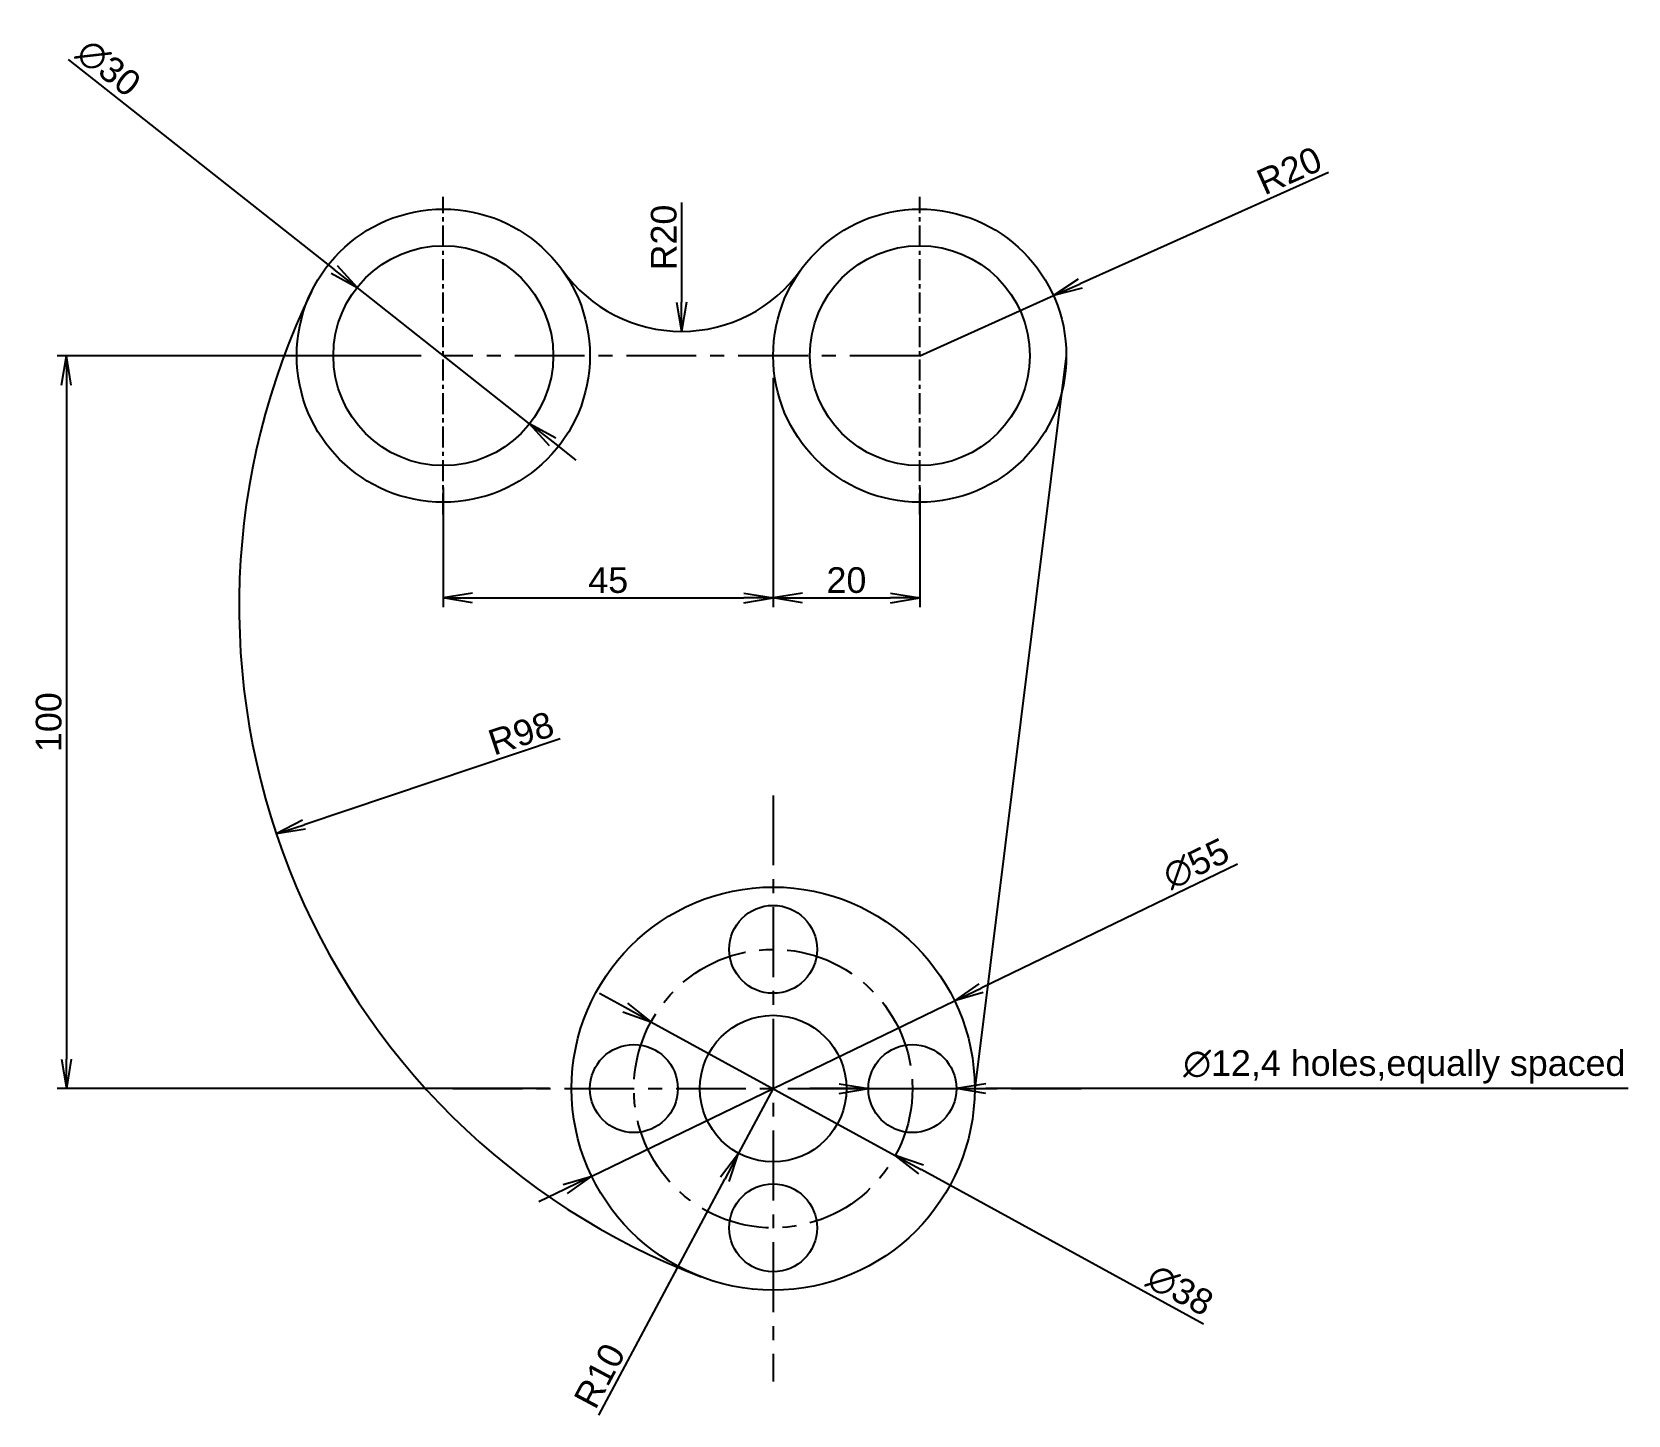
# Model space of a CAD drawing. Header units: millimetres. Extents: x 3382 to 3600, y 1600 to 1789.
import ezdxf

# ---------------------------------------------------------------- set-up
doc = ezdxf.new("R2010")
doc.units = ezdxf.units.MM
doc.header["$LTSCALE"] = 0.3
doc.linetypes.add('CENTER', pattern=[50.8, 31.75, -6.35, 6.35, -6.35])
doc.styles.get("Standard").update_dxf_attribs({"font": 'arial.ttf'})
doc.dimstyles.new('ISO-25', dxfattribs={"dimtxt": 3.5, "dimasz": 4, "dimexe": 1.25, "dimexo": 3, "dimtad": 1, "dimdec": 0, "dimtxsty": 'Standard', "dimblk": 'OPEN', "dimcen": 2.5, "dimadec": 0, "dimazin": 0, "dimtfac": 1, "dimtdec": 0, "dimtmove": 0, "dimatfit": 3, "dimfxl": 1, "dimarcsym": 0})

# ---------------------------------------------------------------- blocks, each defined once
blk = doc.blocks.new('*U1')
blk.add_circle((0, 0), 6)
blk = doc.blocks.new('*U2')
at = {"color": 0, "linetype": 'ByBlock', "lineweight": -2, "transparency": 16777216}
blk.add_blockref('*U1', (3483.09, 1663.72), dxfattribs=at)
for p, rotation in [((3464.09, 1644.72), 90), ((3502.09, 1644.72), 270), ((3483.09, 1625.72), 180)]:
    blk.add_blockref('*U1', p, dxfattribs=dict(at, rotation=rotation))
blk = doc.blocks.new('_Open')
at = {"color": 0, "linetype": 'ByBlock', "lineweight": -2}
for p, q in [((-1, 0.167), (0, 0)), ((-1, -0.167), (0, 0)), ((0, 0), (-1, 0))]:
    blk.add_line(p, q, dxfattribs=at)
blk = doc.blocks.new('*D3')
at = {"color": 0, "lineweight": -2, "ltscale": 0.3, "transparency": 16777216}
for p, q in [((3483.09, 1741.72), (3483.09, 1710.42)), ((3438.09, 1726.72), (3438.09, 1710.42)), ((3442.09, 1711.67), (3479.09, 1711.67))]:
    blk.add_line(p, q, dxfattribs=at)
at = {"layer": 'Defpoints', "color": 0, "ltscale": 0.3, "transparency": 16777216}
for p in [(3483.09, 1744.72), (3438.09, 1729.72), (3483.09, 1711.67)]:
    blk.add_point(p, dxfattribs=at)
at = {"color": 0, "lineweight": -2, "ltscale": 0.3, "transparency": 16777216, "xscale": 4, "yscale": 4, "zscale": 4, "rotation": 180}
blk.add_blockref('_Open', (3438.09, 1711.67), dxfattribs=at)
at = {"color": 0, "lineweight": -2, "ltscale": 0.3, "transparency": 16777216, "xscale": 4, "yscale": 4, "zscale": 4}
blk.add_blockref('_Open', (3483.09, 1711.67), dxfattribs=at)
at = {"color": 0, "ltscale": 0.3, "transparency": 16777216, "insert": (3460.59, 1714.08), "char_height": 3.5, "attachment_point": 5}
blk.add_mtext('45', dxfattribs=at)
blk = doc.blocks.new('*D4')
at = {"color": 0, "lineweight": -2, "ltscale": 0.3, "transparency": 16777216}
for p, q in [((3483.09, 1741.72), (3483.09, 1710.42)), ((3503.09, 1726.72), (3503.09, 1710.42)), ((3487.09, 1711.67), (3499.09, 1711.67))]:
    blk.add_line(p, q, dxfattribs=at)
at = {"layer": 'Defpoints', "color": 0, "ltscale": 0.3, "transparency": 16777216}
for p in [(3483.09, 1744.72), (3503.09, 1729.72), (3503.09, 1711.67)]:
    blk.add_point(p, dxfattribs=at)
at = {"color": 0, "lineweight": -2, "ltscale": 0.3, "transparency": 16777216, "xscale": 4, "yscale": 4, "zscale": 4, "rotation": 180}
blk.add_blockref('_Open', (3483.09, 1711.67), dxfattribs=at)
at = {"color": 0, "lineweight": -2, "ltscale": 0.3, "transparency": 16777216, "xscale": 4, "yscale": 4, "zscale": 4}
blk.add_blockref('_Open', (3503.09, 1711.67), dxfattribs=at)
at = {"color": 0, "ltscale": 0.3, "transparency": 16777216, "insert": (3493.09, 1714.08), "char_height": 3.5, "attachment_point": 5}
blk.add_mtext('20', dxfattribs=at)
blk = doc.blocks.new('*D5')
at = {"color": 0, "lineweight": -2, "ltscale": 0.3, "transparency": 16777216}
for p, q in [((3435.09, 1744.72), (3385.42, 1744.72)), ((3386.67, 1740.72), (3386.67, 1648.72)), ((3452.59, 1644.72), (3385.42, 1644.72))]:
    blk.add_line(p, q, dxfattribs=at)
at = {"layer": 'Defpoints', "color": 0, "ltscale": 0.3, "transparency": 16777216}
for p in [(3438.09, 1744.72), (3386.67, 1644.72), (3455.59, 1644.72)]:
    blk.add_point(p, dxfattribs=at)
at = {"color": 0, "lineweight": -2, "ltscale": 0.3, "transparency": 16777216, "xscale": 4, "yscale": 4, "zscale": 4}
for p, rotation in [((3386.67, 1744.72), 90), ((3386.67, 1644.72), 270)]:
    blk.add_blockref('_Open', p, dxfattribs=dict(at, rotation=rotation))
at = {"color": 0, "ltscale": 0.3, "transparency": 16777216, "insert": (3384.26, 1694.72), "char_height": 3.5, "attachment_point": 5, "rotation": 90}
blk.add_mtext('100', dxfattribs=at)
blk = doc.blocks.new('*D7')
at = {"color": 0, "lineweight": -2, "ltscale": 0.3, "transparency": 16777216}
for p, q in [((3546.44, 1675.33), (3511.46, 1658.43)), ((3458.33, 1632.76), (3507.85, 1656.69)), ((3454.73, 1631.02), (3451.13, 1629.28))]:
    blk.add_line(p, q, dxfattribs=at)
at = {"layer": 'Defpoints', "color": 0, "ltscale": 0.3, "transparency": 16777216}
for p in [(3507.85, 1656.69), (3458.33, 1632.76)]:
    blk.add_point(p, dxfattribs=at)
at = {"color": 0, "lineweight": -2, "ltscale": 0.3, "transparency": 16777216, "xscale": 4, "yscale": 4, "zscale": 4}
for p, rotation in [((3507.85, 1656.69), 205.7860437584352), ((3458.33, 1632.76), 25.78604375843522)]:
    blk.add_blockref('_Open', p, dxfattribs=dict(at, rotation=rotation))
at = {"color": 0, "ltscale": 0.3, "transparency": 16777216, "insert": (3540.8, 1675.39), "char_height": 3.5, "attachment_point": 5, "rotation": 25.786}
blk.add_mtext('∅55', dxfattribs=at)
blk = doc.blocks.new('*D8')
at = {"color": 0, "lineweight": -2, "ltscale": 0.3, "transparency": 16777216}
for p, q in [((3462.92, 1655.77), (3459.41, 1657.69)), ((3466.42, 1653.85), (3499.76, 1635.6)), ((3541.82, 1612.59), (3503.27, 1633.68))]:
    blk.add_line(p, q, dxfattribs=at)
at = {"layer": 'Defpoints', "color": 0, "ltscale": 0.3, "transparency": 16777216}
for p in [(3466.42, 1653.85), (3499.76, 1635.6)]:
    blk.add_point(p, dxfattribs=at)
at = {"color": 0, "lineweight": -2, "ltscale": 0.3, "transparency": 16777216, "xscale": 4, "yscale": 4, "zscale": 4}
for p, rotation in [((3466.42, 1653.85), 331.3087961211066), ((3499.76, 1635.6), 151.3087961211066)]:
    blk.add_blockref('_Open', p, dxfattribs=dict(at, rotation=rotation))
at = {"color": 0, "ltscale": 0.3, "transparency": 16777216, "insert": (3538.6, 1617.21), "char_height": 3.5, "attachment_point": 5, "rotation": 331.3088}
blk.add_mtext('∅38', dxfattribs=at)
blk = doc.blocks.new('*D9')
at = {"color": 0, "lineweight": -2, "ltscale": 0.3, "transparency": 16777216}
for p, q in [((3483.09, 1644.72), (3478.38, 1635.9)), ((3459.29, 1600.17), (3476.49, 1632.38))]:
    blk.add_line(p, q, dxfattribs=at)
at = {"layer": 'Defpoints', "color": 0, "ltscale": 0.3, "transparency": 16777216}
for p in [(3483.09, 1644.72), (3478.38, 1635.9)]:
    blk.add_point(p, dxfattribs=at)
at = {"color": 0, "lineweight": -2, "ltscale": 0.3, "transparency": 16777216, "xscale": 4, "yscale": 4, "zscale": 4, "rotation": 61.88384392799411}
blk.add_blockref('_Open', (3478.38, 1635.9), dxfattribs=at)
at = {"color": 0, "ltscale": 0.3, "transparency": 16777216, "insert": (3459.42, 1605.54), "char_height": 3.5, "attachment_point": 5, "rotation": 61.8838}
blk.add_mtext('R10', dxfattribs=at)
blk = doc.blocks.new('*D10')
at = {"color": 0, "lineweight": -2, "ltscale": 0.3, "transparency": 16777216}
for p, q in [((3492.09, 1644.72), (3488.09, 1644.72)), ((3496.09, 1644.72), (3508.09, 1644.72)), ((3599.73, 1644.72), (3512.09, 1644.72))]:
    blk.add_line(p, q, dxfattribs=at)
at = {"layer": 'Defpoints', "color": 0, "ltscale": 0.3, "transparency": 16777216}
for p in [(3496.09, 1644.72), (3508.09, 1644.72)]:
    blk.add_point(p, dxfattribs=at)
at = {"color": 0, "lineweight": -2, "ltscale": 0.3, "transparency": 16777216, "xscale": 4, "yscale": 4, "zscale": 4}
blk.add_blockref('_Open', (3496.09, 1644.72), dxfattribs=at)
at = {"color": 0, "lineweight": -2, "ltscale": 0.3, "transparency": 16777216, "xscale": 4, "yscale": 4, "zscale": 4, "rotation": 180}
blk.add_blockref('_Open', (3508.09, 1644.72), dxfattribs=at)
at = {"color": 0, "ltscale": 0.3, "transparency": 16777216, "insert": (3569.21, 1647.68), "char_height": 3.5, "attachment_point": 5}
blk.add_mtext('∅12,4 holes,equally spaced  ', dxfattribs=at)
blk = doc.blocks.new('*D14')
at = {"color": 0, "lineweight": -2, "ltscale": 0.3, "transparency": 16777216}
for p, q in [((3386.9, 1785.12), (3423.18, 1756.49)), ((3449.87, 1735.43), (3426.32, 1754.02)), ((3453.01, 1732.96), (3456.15, 1730.48))]:
    blk.add_line(p, q, dxfattribs=at)
at = {"layer": 'Defpoints', "color": 0, "ltscale": 0.3, "transparency": 16777216}
for p in [(3426.32, 1754.02), (3449.87, 1735.43)]:
    blk.add_point(p, dxfattribs=at)
at = {"color": 0, "lineweight": -2, "ltscale": 0.3, "transparency": 16777216, "xscale": 4, "yscale": 4, "zscale": 4}
for p, rotation in [((3426.32, 1754.02), 321.72586884497), ((3449.87, 1735.43), 141.72586884497)]:
    blk.add_blockref('_Open', p, dxfattribs=dict(at, rotation=rotation))
at = {"color": 0, "ltscale": 0.3, "transparency": 16777216, "insert": (3392.4, 1783.97), "char_height": 3.5, "attachment_point": 5, "rotation": 321.7259}
blk.add_mtext('∅30', dxfattribs=at)
blk = doc.blocks.new('*D16')
at = {"color": 0, "lineweight": -2, "ltscale": 0.3, "transparency": 16777216}
blk.add_line((3470.59, 1765.64), (3470.59, 1752.04), dxfattribs=at)
at = {"layer": 'Defpoints', "color": 0, "ltscale": 0.3, "transparency": 16777216}
for p in [(3470.59, 1768.04), (3470.59, 1748.04)]:
    blk.add_point(p, dxfattribs=at)
at = {"color": 0, "lineweight": -2, "ltscale": 0.3, "transparency": 16777216, "xscale": 4, "yscale": 4, "zscale": 4, "rotation": 270}
blk.add_blockref('_Open', (3470.59, 1748.04), dxfattribs=at)
at = {"color": 0, "ltscale": 0.3, "transparency": 16777216, "insert": (3468.18, 1760.84), "char_height": 3.5, "attachment_point": 5, "rotation": 90}
blk.add_mtext('R20', dxfattribs=at)
blk = doc.blocks.new('*D17')
at = {"color": 0, "lineweight": -2, "ltscale": 0.3, "transparency": 16777216}
blk.add_line((3454.02, 1692.43), (3419.1, 1680.73), dxfattribs=at)
at = {"layer": 'Defpoints', "color": 0, "ltscale": 0.3, "transparency": 16777216}
for p in [(3508.23, 1710.59), (3415.3, 1679.46)]:
    blk.add_point(p, dxfattribs=at)
at = {"color": 0, "lineweight": -2, "ltscale": 0.3, "transparency": 16777216, "xscale": 4, "yscale": 4, "zscale": 4, "rotation": 198.5242255371516}
blk.add_blockref('_Open', (3415.3, 1679.46), dxfattribs=at)
at = {"color": 0, "ltscale": 0.3, "transparency": 16777216, "insert": (3448.7, 1693.19), "char_height": 3.5, "attachment_point": 5, "rotation": 18.5242}
blk.add_mtext('R98', dxfattribs=at)
blk = doc.blocks.new('*D18')
at = {"color": 0, "lineweight": -2, "ltscale": 0.3, "transparency": 16777216}
for p, q in [((3558.88, 1769.73), (3524.99, 1754.54)), ((3503.09, 1744.72), (3521.34, 1752.91))]:
    blk.add_line(p, q, dxfattribs=at)
at = {"layer": 'Defpoints', "color": 0, "ltscale": 0.3, "transparency": 16777216}
for p in [(3521.34, 1752.91), (3503.09, 1744.72)]:
    blk.add_point(p, dxfattribs=at)
at = {"color": 0, "lineweight": -2, "ltscale": 0.3, "transparency": 16777216, "xscale": 4, "yscale": 4, "zscale": 4, "rotation": 204.1460421847235}
blk.add_blockref('_Open', (3521.34, 1752.91), dxfattribs=at)
at = {"color": 0, "ltscale": 0.3, "transparency": 16777216, "insert": (3553.51, 1769.97), "char_height": 3.5, "attachment_point": 5, "rotation": 24.146}
blk.add_mtext('R20', dxfattribs=at)

msp = doc.modelspace()

# ---------------------------------------------------------------- linework, layer by layer
at = {"linetype": 'CENTER', "ltscale": 0.3}
for p, q in [((3438.09, 1723.04), (3438.09, 1766.41)), ((3503.09, 1723.04), (3503.09, 1766.41))]:
    msp.add_line(p, q, dxfattribs=at)
at = {"linetype": 'CENTER'}
for p, q in [((3503.09, 1744.72), (3438.09, 1744.72)), ((3483.09, 1684.71), (3483.09, 1604.74)), ((3439.38, 1644.72), (3526.8, 1644.72))]:
    msp.add_line(p, q, dxfattribs=at)
msp.add_line((3523.09, 1744.72), (3510.59, 1644.72))
for centre, radius in [((3438.09, 1744.72), 20), ((3503.09, 1744.72), 20), ((3438.09, 1744.72), 15), ((3503.09, 1744.72), 15), ((3483.09, 1644.72), 27.5), ((3483.09, 1644.72), 10)]:
    msp.add_circle(centre, radius)
msp.add_circle((3483.09, 1644.72), 19, dxfattribs=at)
for centre, radius, start, end in [((3470.59, 1768.04), 20, 215.6591, 324.3409), ((3508.23, 1710.59), 98, 154.0491, 249.1129)]:
    msp.add_arc(centre, radius, start, end)

# ---------------------------------------------------------------- block references
msp.add_blockref('*U2', (0, 0))

# ---------------------------------------------------------------- dimensions: what is measured, and where the dimension line sits
at = {"ltscale": 0.3}
for p1, p2, picture, middle in [((3449.87, 1735.43), (3426.32, 1754.02), '*D14', (3390.85, 1782)), ((3458.33, 1632.76), (3507.85, 1656.69), '*D7', (3541.89, 1673.13)), ((3466.42, 1653.85), (3499.76, 1635.6), '*D8', (3537.39, 1615.01))]:
    dim = msp.add_diameter_dim_2p(p1=p1, p2=p2, dimstyle='ISO-25', dxfattribs=at)
    dim.commit()
    dim.dimension.update_dxf_attribs({"geometry": picture, "text_midpoint": middle, "dimtype": 163})
for center, mpoint, picture, middle in [((3503.09, 1744.72), (3521.34, 1752.91), '*D18', (3554.5, 1767.77)), ((3470.59, 1768.04), (3470.59, 1748.04), '*D16', (3470.59, 1760.84)), ((3508.23, 1710.59), (3415.3, 1679.46), '*D17', (3449.46, 1690.9)), ((3483.09, 1644.72), (3478.38, 1635.9), '*D9', (3461.55, 1604.41))]:
    dim = msp.add_radius_dim(center=center, mpoint=mpoint, dimstyle='ISO-25', dxfattribs=at)
    dim.commit()
    dim.dimension.update_dxf_attribs({"geometry": picture, "text_midpoint": middle, "dimtype": 164})
dim = msp.add_linear_dim(base=(3386.67, 1644.72), p1=(3438.09, 1744.72), p2=(3455.59, 1644.72), angle=90, dimstyle='ISO-25', dxfattribs=at)
dim.commit()
dim.dimension.update_dxf_attribs({"geometry": '*D5', "text_midpoint": (3384.26, 1694.72)})
for base, p1, p2, picture, middle in [((3483.09, 1711.67), (3438.09, 1729.72), (3483.09, 1744.72), '*D3', (3460.59, 1714.08)), ((3503.09, 1711.67), (3483.09, 1744.72), (3503.09, 1729.72), '*D4', (3493.09, 1714.08))]:
    dim = msp.add_linear_dim(base=base, p1=p1, p2=p2, dimstyle='ISO-25', dxfattribs=at)
    dim.commit()
    dim.dimension.update_dxf_attribs({"geometry": picture, "text_midpoint": middle})
dim = msp.add_diameter_dim_2p(p1=(3496.09, 1644.72), p2=(3508.09, 1644.72), text='<>,4 holes,equally spaced  ', dimstyle='ISO-25', dxfattribs=at)
dim.commit()
dim.dimension.update_dxf_attribs({"geometry": '*D10', "text_midpoint": (3569.21, 1644.72), "dimtype": 163})

doc.saveas('drawing.dxf')
